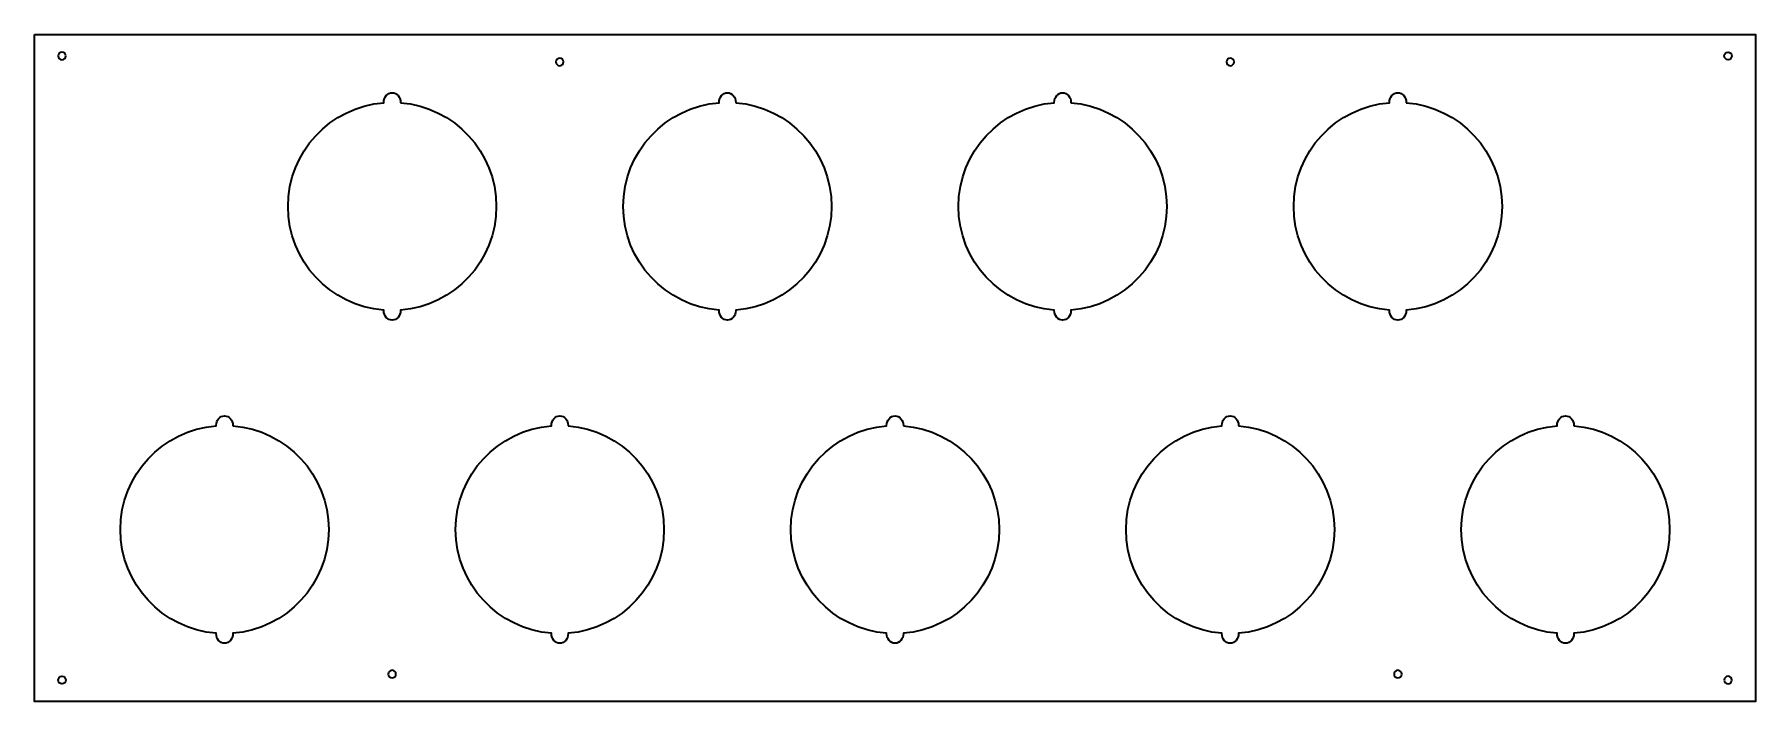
# Model space of a CAD drawing. Header units: inches. Extents: x -268 to 451, y -186 to 93.
import ezdxf

# ---------------------------------------------------------------- set-up
doc = ezdxf.new("R2010")
doc.units = ezdxf.units.IN
doc.header["$MEASUREMENT"] = 0
doc.layers.add('レイヤー 1', color=7, linetype='Continuous')

msp = doc.modelspace()

# ---------------------------------------------------------------- linework, layer by layer
at = {"layer": 'レイヤー 1', "color": 250, "lineweight": 35, "true_color": 0x322c2b}
msp.add_lwpolyline([(-267.59, 93.15), (451.21, 93.15), (451.21, -185.65), (-267.59, -185.65), (-267.59, 93.15)], dxfattribs=at)
for points, knots in [([(-254.49, 84.15), (-254.49, 83.27), (-255.21, 82.55), (-256.09, 82.55), (-256.98, 82.55), (-257.69, 83.27), (-257.69, 84.15), (-257.69, 85.04), (-256.98, 85.75), (-256.09, 85.75), (-255.21, 85.75), (-254.49, 85.04), (-254.49, 84.15)], [0, 0, 0, 0, 1, 1, 1, 2, 2, 2, 3, 3, 3, 4, 4, 4, 4]), ([(-48.19, 80.05), (-49.08, 80.05), (-49.79, 80.77), (-49.79, 81.65), (-49.79, 82.54), (-49.08, 83.25), (-48.19, 83.25), (-47.31, 83.25), (-46.59, 82.54), (-46.59, 81.65), (-46.59, 80.77), (-47.31, 80.05), (-48.19, 80.05)], [0, 0, 0, 0, 1, 1, 1, 2, 2, 2, 3, 3, 3, 4, 4, 4, 4]), ([(231.81, 80.05), (230.93, 80.05), (230.21, 80.77), (230.21, 81.65), (230.21, 82.54), (230.93, 83.25), (231.81, 83.25), (232.69, 83.25), (233.41, 82.54), (233.41, 81.65), (233.41, 80.77), (232.69, 80.05), (231.81, 80.05)], [0, 0, 0, 0, 1, 1, 1, 2, 2, 2, 3, 3, 3, 4, 4, 4, 4]), ([(438.11, 84.15), (438.11, 83.27), (438.83, 82.55), (439.71, 82.55), (440.59, 82.55), (441.31, 83.27), (441.31, 84.15), (441.31, 85.04), (440.59, 85.75), (439.71, 85.75), (438.83, 85.75), (438.11, 85.04), (438.11, 84.15)], [0, 0, 0, 0, 1, 1, 1, 2, 2, 2, 3, 3, 3, 4, 4, 4, 4]), ([(-114.69, 64.61), (-114.69, 64.66), (-114.69, 64.7), (-114.69, 64.75), (-114.69, 66.96), (-116.26, 68.75), (-118.19, 68.75), (-120.12, 68.75), (-121.69, 66.96), (-121.69, 64.75), (-121.69, 64.7), (-121.69, 64.66), (-121.69, 64.61), (-144.08, 62.83), (-161.69, 44.1), (-161.69, 21.25), (-161.69, -1.6), (-144.08, -20.33), (-121.69, -22.11), (-121.69, -22.16), (-121.69, -22.2), (-121.69, -22.25), (-121.69, -24.46), (-120.12, -26.25), (-118.19, -26.25), (-116.26, -26.25), (-114.69, -24.46), (-114.69, -22.25), (-114.69, -22.2), (-114.69, -22.16), (-114.69, -22.11), (-92.31, -20.33), (-74.69, -1.6), (-74.69, 21.25), (-74.69, 44.1), (-92.31, 62.83), (-114.69, 64.61)], [0, 0, 0, 0, 1, 1, 1, 2, 2, 2, 3, 3, 3, 4, 4, 4, 5, 5, 5, 6, 6, 6, 7, 7, 7, 8, 8, 8, 9, 9, 9, 10, 10, 10, 11, 11, 11, 12, 12, 12, 12]), ([(25.31, 64.61), (25.31, 64.66), (25.31, 64.7), (25.31, 64.75), (25.31, 66.96), (23.74, 68.75), (21.81, 68.75), (19.88, 68.75), (18.31, 66.96), (18.31, 64.75), (18.31, 64.7), (18.31, 64.66), (18.31, 64.61), (-4.08, 62.83), (-21.69, 44.1), (-21.69, 21.25), (-21.69, -1.6), (-4.08, -20.33), (18.31, -22.11), (18.31, -22.16), (18.31, -22.2), (18.31, -22.25), (18.31, -24.46), (19.88, -26.25), (21.81, -26.25), (23.74, -26.25), (25.31, -24.46), (25.31, -22.25), (25.31, -22.2), (25.31, -22.16), (25.31, -22.11), (47.7, -20.33), (65.31, -1.6), (65.31, 21.25), (65.31, 44.1), (47.7, 62.83), (25.31, 64.61)], [0, 0, 0, 0, 1, 1, 1, 2, 2, 2, 3, 3, 3, 4, 4, 4, 5, 5, 5, 6, 6, 6, 7, 7, 7, 8, 8, 8, 9, 9, 9, 10, 10, 10, 11, 11, 11, 12, 12, 12, 12]), ([(165.31, 64.61), (165.31, 64.66), (165.31, 64.7), (165.31, 64.75), (165.31, 66.96), (163.74, 68.75), (161.81, 68.75), (159.88, 68.75), (158.31, 66.96), (158.31, 64.75), (158.31, 64.7), (158.31, 64.66), (158.31, 64.61), (135.92, 62.83), (118.31, 44.1), (118.31, 21.25), (118.31, -1.6), (135.92, -20.33), (158.31, -22.11), (158.31, -22.16), (158.31, -22.2), (158.31, -22.25), (158.31, -24.46), (159.88, -26.25), (161.81, -26.25), (163.74, -26.25), (165.31, -24.46), (165.31, -22.25), (165.31, -22.2), (165.31, -22.16), (165.31, -22.11), (187.7, -20.33), (205.31, -1.6), (205.31, 21.25), (205.31, 44.1), (187.7, 62.83), (165.31, 64.61)], [0, 0, 0, 0, 1, 1, 1, 2, 2, 2, 3, 3, 3, 4, 4, 4, 5, 5, 5, 6, 6, 6, 7, 7, 7, 8, 8, 8, 9, 9, 9, 10, 10, 10, 11, 11, 11, 12, 12, 12, 12]), ([(305.31, 64.61), (305.31, 64.66), (305.31, 64.7), (305.31, 64.75), (305.31, 66.96), (303.74, 68.75), (301.81, 68.75), (299.88, 68.75), (298.31, 66.96), (298.31, 64.75), (298.31, 64.7), (298.31, 64.66), (298.31, 64.61), (275.92, 62.83), (258.31, 44.1), (258.31, 21.25), (258.31, -1.6), (275.92, -20.33), (298.31, -22.11), (298.31, -22.16), (298.31, -22.2), (298.31, -22.25), (298.31, -24.46), (299.88, -26.25), (301.81, -26.25), (303.74, -26.25), (305.31, -24.46), (305.31, -22.25), (305.31, -22.2), (305.31, -22.16), (305.31, -22.11), (327.7, -20.33), (345.31, -1.6), (345.31, 21.25), (345.31, 44.1), (327.7, 62.83), (305.31, 64.61)], [0, 0, 0, 0, 1, 1, 1, 2, 2, 2, 3, 3, 3, 4, 4, 4, 5, 5, 5, 6, 6, 6, 7, 7, 7, 8, 8, 8, 9, 9, 9, 10, 10, 10, 11, 11, 11, 12, 12, 12, 12]), ([(-184.69, -70.39), (-184.69, -70.34), (-184.69, -70.3), (-184.69, -70.25), (-184.69, -68.04), (-186.26, -66.25), (-188.19, -66.25), (-190.12, -66.25), (-191.69, -68.04), (-191.69, -70.25), (-191.69, -70.3), (-191.69, -70.34), (-191.69, -70.39), (-214.08, -72.17), (-231.69, -90.9), (-231.69, -113.75), (-231.69, -136.6), (-214.08, -155.33), (-191.69, -157.11), (-191.69, -157.16), (-191.69, -157.2), (-191.69, -157.25), (-191.69, -159.46), (-190.12, -161.25), (-188.19, -161.25), (-186.26, -161.25), (-184.69, -159.46), (-184.69, -157.25), (-184.69, -157.2), (-184.69, -157.16), (-184.69, -157.11), (-162.31, -155.33), (-144.69, -136.6), (-144.69, -113.75), (-144.69, -90.9), (-162.3, -72.17), (-184.69, -70.39)], [0, 0, 0, 0, 1, 1, 1, 2, 2, 2, 3, 3, 3, 4, 4, 4, 5, 5, 5, 6, 6, 6, 7, 7, 7, 8, 8, 8, 9, 9, 9, 10, 10, 10, 11, 11, 11, 12, 12, 12, 12]), ([(-44.69, -70.39), (-44.69, -70.34), (-44.69, -70.3), (-44.69, -70.25), (-44.69, -68.04), (-46.26, -66.25), (-48.19, -66.25), (-50.12, -66.25), (-51.69, -68.04), (-51.69, -70.25), (-51.69, -70.3), (-51.69, -70.34), (-51.69, -70.39), (-74.08, -72.17), (-91.69, -90.9), (-91.69, -113.75), (-91.69, -136.6), (-74.08, -155.33), (-51.69, -157.11), (-51.69, -157.16), (-51.69, -157.2), (-51.69, -157.25), (-51.69, -159.46), (-50.12, -161.25), (-48.19, -161.25), (-46.26, -161.25), (-44.69, -159.46), (-44.69, -157.25), (-44.69, -157.2), (-44.69, -157.16), (-44.69, -157.11), (-22.3, -155.33), (-4.69, -136.6), (-4.69, -113.75), (-4.69, -90.9), (-22.3, -72.17), (-44.69, -70.39)], [0, 0, 0, 0, 1, 1, 1, 2, 2, 2, 3, 3, 3, 4, 4, 4, 5, 5, 5, 6, 6, 6, 7, 7, 7, 8, 8, 8, 9, 9, 9, 10, 10, 10, 11, 11, 11, 12, 12, 12, 12]), ([(95.31, -70.39), (95.31, -70.34), (95.31, -70.3), (95.31, -70.25), (95.31, -68.04), (93.74, -66.25), (91.81, -66.25), (89.88, -66.25), (88.31, -68.04), (88.31, -70.25), (88.31, -70.3), (88.31, -70.34), (88.31, -70.39), (65.92, -72.17), (48.31, -90.9), (48.31, -113.75), (48.31, -136.6), (65.92, -155.33), (88.31, -157.11), (88.31, -157.16), (88.31, -157.2), (88.31, -157.25), (88.31, -159.46), (89.88, -161.25), (91.81, -161.25), (93.74, -161.25), (95.31, -159.46), (95.31, -157.25), (95.31, -157.2), (95.31, -157.16), (95.31, -157.11), (117.7, -155.33), (135.31, -136.6), (135.31, -113.75), (135.31, -90.9), (117.7, -72.17), (95.31, -70.39)], [0, 0, 0, 0, 1, 1, 1, 2, 2, 2, 3, 3, 3, 4, 4, 4, 5, 5, 5, 6, 6, 6, 7, 7, 7, 8, 8, 8, 9, 9, 9, 10, 10, 10, 11, 11, 11, 12, 12, 12, 12]), ([(235.31, -70.39), (235.31, -70.34), (235.31, -70.3), (235.31, -70.25), (235.31, -68.04), (233.74, -66.25), (231.81, -66.25), (229.88, -66.25), (228.31, -68.04), (228.31, -70.25), (228.31, -70.3), (228.31, -70.34), (228.31, -70.39), (205.92, -72.17), (188.31, -90.9), (188.31, -113.75), (188.31, -136.6), (205.92, -155.33), (228.31, -157.11), (228.31, -157.16), (228.31, -157.2), (228.31, -157.25), (228.31, -159.46), (229.88, -161.25), (231.81, -161.25), (233.74, -161.25), (235.31, -159.46), (235.31, -157.25), (235.31, -157.2), (235.31, -157.16), (235.31, -157.11), (257.7, -155.33), (275.31, -136.6), (275.31, -113.75), (275.31, -90.9), (257.7, -72.17), (235.31, -70.39)], [0, 0, 0, 0, 1, 1, 1, 2, 2, 2, 3, 3, 3, 4, 4, 4, 5, 5, 5, 6, 6, 6, 7, 7, 7, 8, 8, 8, 9, 9, 9, 10, 10, 10, 11, 11, 11, 12, 12, 12, 12]), ([(375.31, -70.39), (375.31, -70.34), (375.31, -70.3), (375.31, -70.25), (375.31, -68.04), (373.74, -66.25), (371.81, -66.25), (369.88, -66.25), (368.31, -68.04), (368.31, -70.25), (368.31, -70.3), (368.31, -70.34), (368.31, -70.39), (345.92, -72.17), (328.31, -90.9), (328.31, -113.75), (328.31, -136.6), (345.92, -155.33), (368.31, -157.11), (368.31, -157.16), (368.31, -157.2), (368.31, -157.25), (368.31, -159.46), (369.88, -161.25), (371.81, -161.25), (373.74, -161.25), (375.31, -159.46), (375.31, -157.25), (375.31, -157.2), (375.31, -157.16), (375.31, -157.11), (397.7, -155.33), (415.31, -136.6), (415.31, -113.75), (415.31, -90.9), (397.7, -72.17), (375.31, -70.39)], [0, 0, 0, 0, 1, 1, 1, 2, 2, 2, 3, 3, 3, 4, 4, 4, 5, 5, 5, 6, 6, 6, 7, 7, 7, 8, 8, 8, 9, 9, 9, 10, 10, 10, 11, 11, 11, 12, 12, 12, 12]), ([(-254.49, -176.65), (-254.49, -175.76), (-255.21, -175.05), (-256.09, -175.05), (-256.98, -175.05), (-257.69, -175.76), (-257.69, -176.65), (-257.69, -177.53), (-256.98, -178.25), (-256.09, -178.25), (-255.21, -178.25), (-254.49, -177.53), (-254.49, -176.65)], [0, 0, 0, 0, 1, 1, 1, 2, 2, 2, 3, 3, 3, 4, 4, 4, 4]), ([(-118.19, -172.55), (-117.31, -172.55), (-116.59, -173.26), (-116.59, -174.15), (-116.59, -175.03), (-117.31, -175.75), (-118.19, -175.75), (-119.07, -175.75), (-119.79, -175.03), (-119.79, -174.15), (-119.79, -173.26), (-119.07, -172.55), (-118.19, -172.55)], [0, 0, 0, 0, 1, 1, 1, 2, 2, 2, 3, 3, 3, 4, 4, 4, 4]), ([(301.81, -172.55), (302.69, -172.55), (303.41, -173.26), (303.41, -174.15), (303.41, -175.03), (302.69, -175.75), (301.81, -175.75), (300.93, -175.75), (300.21, -175.03), (300.21, -174.15), (300.21, -173.26), (300.93, -172.55), (301.81, -172.55)], [0, 0, 0, 0, 1, 1, 1, 2, 2, 2, 3, 3, 3, 4, 4, 4, 4]), ([(438.11, -176.65), (438.11, -175.76), (438.83, -175.05), (439.71, -175.05), (440.59, -175.05), (441.31, -175.76), (441.31, -176.65), (441.31, -177.53), (440.59, -178.25), (439.71, -178.25), (438.83, -178.25), (438.11, -177.53), (438.11, -176.65)], [0, 0, 0, 0, 1, 1, 1, 2, 2, 2, 3, 3, 3, 4, 4, 4, 4])]:
    msp.add_open_spline(points, degree=3, knots=knots, dxfattribs=at)

doc.saveas('drawing.dxf')
